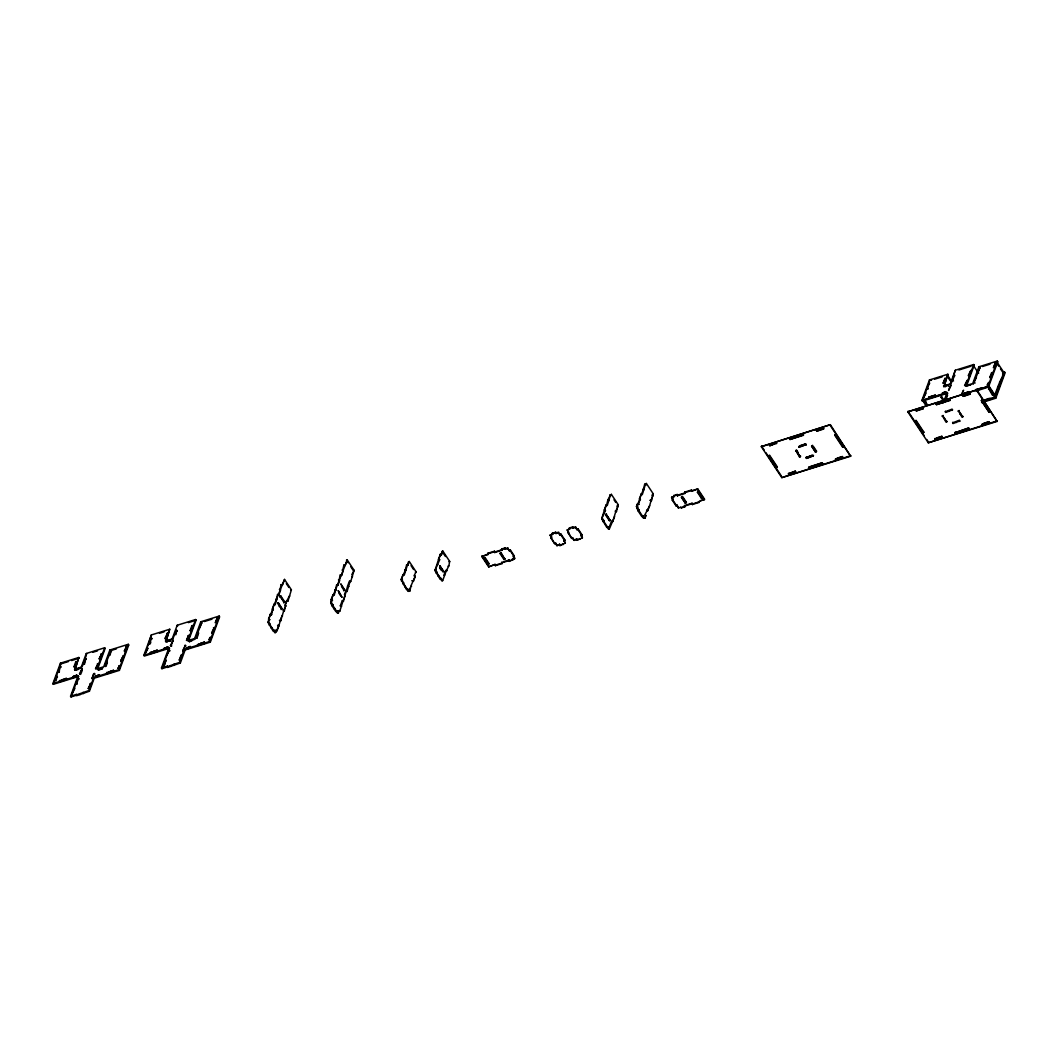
<?xml version="1.0" encoding="UTF-8"?>
<svg xmlns="http://www.w3.org/2000/svg" width="1058" height="1058" viewBox="0 0 1058 1058"><rect width="100%" height="100%" fill="white"/><g stroke="black" fill="none" stroke-linecap="round" stroke-linejoin="round"><path stroke-width="1.5" d="M52.9 683.587L78.08 675.771L78.556 676.472L53.363 684.301L52.9 683.587L60.412 663.194L78.808 657.481L74.933 669.965L78.808 657.481M53.363 684.301L60.875 663.895L68.545 661.514M56.114 680.73L57.013 676.3L54.381 681.511M58.494 672.306L59.301 672.055L58.018 671.605L58.494 672.306L60.65 666.408L59.843 666.646L61.126 667.109M59.301 672.055L59.393 669.82M59.367 681.061L66.297 678.376L66.548 679.672L59.83 681.762L59.367 681.061L66.297 678.376M59.83 681.762L66.76 679.077M74.007 666.646L75.277 667.095L74.007 666.646L75.832 661.686L77.102 662.149L75.832 661.686M74.47 667.347L76.639 661.435M73.227 676.75L76.811 675.11L73.227 676.75L73.703 677.451L77.062 676.419M75.964 669.317L79.324 668.286L75.964 669.317L76.427 670.031L78.107 669.502L77.644 668.801M73.703 677.451L76.163 676.168M70.555 696.217L76.401 694.405L76.864 695.119L71.031 696.931L70.555 696.217L78.08 675.771M74.47 669.264L81.254 667.148L86.28 653.487L104.676 647.774L105.152 648.475L97.389 669.569M71.031 696.931L78.556 676.472M79.562 673.682L82.193 668.484L80.024 674.396L79.562 673.682L80.831 674.144L80.024 674.396M82.273 666.342L86.187 655.709M78.543 678.39L77.737 678.641L79.019 679.091L78.543 678.39L76.388 684.301L75.925 683.587L77.194 684.05M83.675 664.49L85.83 658.579L84.481 664.239L83.212 663.789M81.294 672.901L82.207 670.428M104.676 647.774L96.913 668.868L103.697 666.765L109.86 650.022L128.256 644.309L128.732 645.023L119.395 670.375L94.215 678.191L89.427 691.218L76.652 695.701L76.401 694.405M76.176 695L88.951 690.504L93.752 677.477L118.932 669.661L128.256 644.309M90.882 683.323L88.25 688.533L90.882 683.323L91.358 684.037L89.176 688.004M93.726 673.682L91.901 678.628L94.532 673.43L93.726 673.682L92.826 678.099M98.169 663.525L95.551 668.722L98.169 663.525L98.645 664.226L96.463 668.193M101.819 653.619L99.188 658.817L101.819 653.619L102.282 654.32L100.113 658.288M95.683 676.353L99.254 674.726L95.683 676.353L96.146 677.067L99.73 675.427L96.146 677.067M98.196 669.529L101.766 667.889L102.242 668.59L98.658 670.23L98.196 669.529L101.766 667.889M110.111 655.18L111.011 650.763L104.729 665.945L106.025 666.328L107.387 662.612M105.218 666.58L107.374 660.668L106.567 660.919L107.03 661.62M111.011 650.763L108.392 655.96M106.593 672.967L113.523 670.283L106.593 672.967L107.056 673.682L113.775 671.592M107.056 673.682L112.875 671.341M119.713 665.601L117.993 668.325L119.713 665.601L119.263 668.788L118.8 668.087M120.731 660.906L123.35 655.696L120.731 660.906L121.194 661.607L123.826 656.41L121.194 661.607M127 645.803L124.368 651.001L127 645.803L125.651 651.464L125.175 650.749M124.844 651.702L127.463 646.504M143.822 655.352L169.002 647.536L169.478 648.237L144.298 656.066L143.822 655.352L151.334 634.959L169.73 629.245L165.868 641.73L169.73 629.245M144.827 654.598L147.935 648.065L145.303 653.275M148.041 645.856L151.334 634.959M151.572 638.172L150.765 638.41L152.048 638.873L151.572 638.172L149.416 644.071L148.953 643.37L150.223 643.819L150.791 642.285L150.315 641.584M150.289 652.826L157.219 650.141L150.289 652.826L150.752 653.527L157.47 651.437M150.752 653.527L156.571 651.199M166.199 638.86L167.561 633.2L164.929 638.41L165.736 638.159M165.405 639.111L167.561 633.2M164.149 648.514L167.733 646.874L167.984 648.184L164.625 649.215L164.149 648.514L167.733 646.874M170.245 640.037L166.675 641.677L170.245 640.037L170.497 641.346L170.021 640.632M164.625 649.215L168.196 647.589M161.477 667.982L167.323 666.17L167.799 666.871L161.953 668.696L161.477 667.982L169.002 647.536M165.392 641.029L172.176 638.913L177.202 625.252L195.611 619.538L196.074 620.239L188.311 641.333M161.953 668.696L169.478 648.237M170.483 645.446L173.115 640.249L170.96 646.16L170.483 645.446L171.766 645.909M173.763 636.585L172.639 639.627L172.176 638.913M176.752 630.343L174.134 635.554L176.752 630.343L175.866 634.774M163.673 665.971L164.479 665.72L163.197 665.257L163.673 665.971L165.828 660.06L164.929 664.477M169.465 650.154L168.658 650.406L169.941 650.855L169.465 650.154L166.847 655.352M195.611 619.538L187.848 640.632L194.632 638.529L200.782 621.787L219.178 616.073L219.654 616.788L210.33 642.14L185.137 649.956L180.349 662.982L167.574 667.466L167.323 666.17M167.111 666.765L179.886 662.268L184.304 648.303M180.997 655.338L179.186 660.298L181.804 655.087L182.28 655.801L180.997 655.338L181.804 655.087M182.822 650.392L185.454 645.195L183.298 651.093L182.822 650.392L184.105 650.855L183.298 651.093M190.109 630.581L191.392 631.044L190.109 630.581L191.934 625.635L193.204 626.085L191.934 625.635M190.585 631.295L192.741 625.384M186.605 648.118L190.176 646.478L190.427 647.787L187.068 648.832L186.605 648.118L190.176 646.478M189.118 641.293L192.701 639.654L189.118 641.293L189.594 641.994M187.068 648.832L190.652 647.192M195.651 637.709L201.946 622.527L199.314 627.725M196.14 638.344L196.947 638.093L195.664 637.63L196.14 638.344L198.296 632.433L197.489 632.684L198.759 633.134M196.947 638.093L198.309 634.377M197.515 644.732L204.445 642.047L204.697 643.357L197.991 645.446L197.515 644.732L204.445 642.047M197.991 645.446L204.921 642.761M209.828 637.617L208.915 640.09L210.635 637.366L211.097 638.08L209.828 637.617L210.635 637.366M211.653 632.671L214.285 627.46L212.116 633.372L211.653 632.671L212.923 633.12M217.115 617.819L215.29 622.765L217.922 617.568L218.384 618.269L217.115 617.819L217.922 617.568M185.137 649.956L184.674 649.242L209.854 641.426L219.178 616.073M274.194 630.277L273.387 630.528L274.868 632.777L275.675 632.525L274.194 630.277L273.162 631.123L268.005 622.395L270.266 614.262L271.536 614.711L270.266 614.262M268.441 619.208L272.554 610.016L273.903 604.356L275.186 604.806L276.535 599.145L284.523 579.414L291.4 589.795L287.988 601.05L286.705 600.587L287.988 601.05M272.078 609.302L276.191 600.111L277.553 594.451L278.823 594.913L277.553 594.451M279.841 590.205L281.19 584.545L282.473 585.008L284.523 579.414M268.005 622.395L269.711 619.671L269.248 618.956M271.536 614.711L272.885 609.051M278.823 594.913L280.648 589.954M280.767 595.905L279.735 596.752L280.767 595.905L284.668 601.804L283.637 602.65L284.668 601.804M269.261 625.225L270.293 624.379L268.798 622.144M278.254 602.743L281.931 609.236L281.124 609.487L282.155 608.641L278.254 602.743L277.447 602.994L281.349 608.892M285.343 604.303L286.705 600.587M275.675 632.525L278.876 625.807L281.256 617.383M283.875 610.241L283.068 610.492L284.337 610.942L283.875 610.241L280.701 620.848L279.418 620.398M283.994 609.963L284.906 607.49M284.893 605.533L288.543 597.585M277.051 630.753L275.781 630.29L277.051 630.753L278.876 625.807M284.337 610.942L285.7 605.282M336.907 610.81L336.1 611.048L337.595 613.296L338.401 613.045L336.907 610.81L335.889 611.643L331.987 605.745L330.718 602.915L331.167 599.727L332.979 594.781L334.262 595.231L335.611 589.584L347.249 559.933L354.113 570.315L350.701 581.569L349.431 581.106L347.606 586.066L343.414 601.367L342.144 600.918L343.414 601.367M331.167 599.727L335.267 590.536L336.629 584.876L337.899 585.339L336.629 584.876M338.917 580.63L340.266 574.97L341.549 575.433L340.266 574.97M342.567 570.725L343.916 565.065L345.186 565.527L347.249 559.933M330.718 602.915L332.437 600.19L331.961 599.476M337.899 585.339L339.724 580.379M341.549 575.433L343.361 570.474M331.987 605.745L333.006 604.911L331.524 602.663M344.657 589.756L343.625 590.602L344.657 589.756L340.755 583.857L344.432 590.351M337.595 613.296L338.494 610.823L339.777 611.273L343.982 597.915M341.602 606.327L340.319 605.864L341.694 602.147M344.419 594.728L345.794 591.012L347.064 591.475L350.238 580.855L350.701 581.569M351.772 574.759L354.113 570.315M338.401 613.045L339.301 610.572L339.777 611.273M407.594 588.856L406.788 589.108L408.269 591.343L409.076 591.091L407.594 588.856L406.563 589.703L401.167 579.612L402.992 574.666L404.262 575.116L408.467 561.758L409.274 561.507L416.138 571.889L413.969 575.843M401.167 579.612L405.28 570.421L406.629 564.76L407.899 565.223L406.629 564.76M401.392 580.961L402.437 580.075L401.974 579.361M407.899 565.223L409.274 561.507M402.662 583.804L403.68 582.958L402.199 580.71M408.269 591.343L409.314 590.457L409.777 591.158L408.507 590.708M408.97 591.409L410.345 587.693M409.777 591.158L411.126 585.497L415.239 576.306L414.776 575.592M413.427 581.252L412.144 580.802L413.427 581.252L415.239 576.306M441.16 578.435L440.366 578.673L441.847 580.921L442.654 580.67L441.16 578.435L440.141 579.268L434.97 570.54L440.207 554.339L441.477 554.789L440.207 554.339M438.382 559.285L442.852 551.073L449.716 561.454L448.817 565.885L446.198 571.082M434.97 570.54L439.665 559.748L439.189 559.034M441.477 554.789L442.852 551.073M436.24 573.37L437.258 572.537L435.777 570.288M443.686 571.598L439.771 565.699L443.686 571.598L442.879 571.849L439.758 567.128M445.722 570.368L443.897 575.327L444.704 575.076M442.654 580.67L446.529 570.117L446.992 570.831M494.906 564.972L495.382 565.673L495.131 564.377L488.664 566.903L481.8 556.521L488.254 553.995L487.791 553.281L494.509 551.205L494.76 552.501L494.509 551.205M484.088 558.518L487.989 564.417L484.088 558.518L485.106 557.672L489.008 563.57L487.989 564.417M481.8 556.521L488.042 554.59L487.791 553.281M488.664 566.903L495.131 564.377M500.064 553.559L501.095 552.712L504.772 559.206L503.965 559.457L500.064 553.559L501.095 552.712M494.76 552.501L501.902 550.279L501.651 548.983L505.01 547.938L505.261 549.234L505.01 547.938M501.902 550.279L501.651 548.983M502.1 563.583L501.849 562.287L502.1 563.583L495.382 565.673M507.787 548.454L509.268 550.702L507.787 548.454L505.261 549.234M503.965 559.457L504.997 558.611M509.268 550.702L510.287 549.856L514.188 555.754L513.17 556.601L514.651 558.836L509.242 561.375L508.991 560.066L509.242 561.375M512.138 559.616L514.876 558.24L513.394 556.005L514.188 555.754M512.601 560.33L512.35 559.021M555.476 543.455L556.958 545.703L555.688 542.86L554.67 543.706L550.768 537.808L551.575 537.557L550.094 535.322L552.831 533.946L552.355 533.232L555.715 532.187L555.966 533.496L555.715 532.187M550.094 535.322L552.607 534.541L552.355 533.232M550.768 537.808L551.787 536.961L550.305 534.726M558.479 532.716L559.96 534.951L558.479 532.716L555.966 533.496M554.67 543.706L550.98 537.213M559.96 534.951L560.991 534.105L564.893 540.003L563.874 540.85L565.356 543.098L559.947 545.624L559.695 544.328L559.947 545.624M572.537 538.165L574.018 540.4L572.748 537.57L571.73 538.416L567.829 532.518L568.622 532.267L567.141 530.018L569.878 528.643L569.416 527.942L572.775 526.897L573.026 528.193L572.775 526.897M563.874 540.85L564.893 540.003M562.83 543.878L563.306 544.579M567.829 532.518L568.622 532.267M567.141 530.018L569.667 529.238L569.416 527.942M565.356 543.098L564.086 540.254M575.539 527.413L577.02 529.661L575.539 527.413L573.026 528.193M571.73 538.416L568.04 531.923M577.02 529.661L578.052 528.815L581.953 534.713L580.921 535.56L582.416 537.795L577.007 540.334L576.755 539.025L577.007 540.334M580.921 535.56L581.953 534.713M579.89 538.575L580.366 539.289M582.416 537.795L581.146 534.964M607.874 526.659L607.067 526.91L608.548 529.145L609.355 528.907L607.874 526.659L606.842 527.506L601.685 518.777L605.996 505.036L607.279 505.499L610.453 494.893L610.916 495.594L611.379 494.351L618.242 504.732L616.986 506.227M605.996 505.036L606.472 505.75L607.821 500.09L610.453 494.893M604.184 509.996L606.803 504.785M601.685 518.777L605.454 510.445L604.991 509.744M602.941 521.607L603.973 520.761L602.478 518.526M606.26 514.519L610.162 520.417L609.355 520.668L605.454 514.77L606.26 514.519L610.162 520.417M609.355 520.668L610.387 519.822M608.548 529.145L611.524 521.078L612.794 521.541L615.968 510.921L616.43 511.636L615.161 511.173L615.968 510.921M609.355 528.907L614.619 516.582M616.087 510.644L616.999 508.171M616.43 511.636L617.793 505.975M642.894 515.788L642.087 516.039L643.568 518.275L644.375 518.023L642.894 515.788L641.862 516.635L637.961 510.736L636.466 506.544L637.379 504.071L638.648 504.521L637.379 504.071M636.466 506.544L639.667 499.826L641.016 494.165L642.299 494.628L645.592 483.731L646.398 483.48L653.262 493.861L652.006 495.356M639.204 499.111L643.317 489.92L644.666 484.26L645.935 484.723L644.666 484.26M636.704 507.893L637.736 507.007L637.273 506.293M638.648 504.521L640.011 498.86M645.935 484.723L646.398 483.48M637.961 510.736L638.992 509.89L637.498 507.642M643.568 518.275L644.613 517.388L645.076 518.089L643.806 517.626M645.525 514.902L645.988 515.616L645.182 515.868L644.719 515.153L649.638 505.711L652.019 497.3M645.076 518.089L645.988 515.616M646.544 510.207L647.813 510.657L649.638 505.711M651.464 500.765L650.181 500.302L651.464 500.765L652.812 495.104M676.948 505.737L678.442 507.972L677.173 505.142L676.155 505.989L672.24 500.09L673.047 499.839L671.566 497.591L674.303 496.215L673.84 495.514L677.199 494.47L677.437 495.766L677.199 494.47M671.566 497.591L674.091 496.81L673.84 495.514M672.24 500.09L673.272 499.244L671.79 496.995M676.155 505.989L677.173 505.142M681.445 497.234L685.346 503.132L681.445 497.234L682.463 496.387L686.378 502.286L685.346 503.132M677.437 495.766L685.002 493.425L684.751 492.115L691.469 490.039L691.707 491.335L691.469 490.039M685.002 493.425L684.751 492.115M680.955 507.192L681.418 507.906L680.955 507.192L678.442 507.972M681.418 507.906L684.777 506.861L684.526 505.552L692.091 503.211L692.342 504.507L692.091 503.211M684.777 506.861L684.526 505.552M691.707 491.335L697.777 488.928L704.641 499.31L698.584 501.717L699.047 502.431L692.342 504.507M697.42 492.261L698.452 491.415L702.142 497.908L701.335 498.159L697.42 492.261L698.452 491.415M698.584 501.717L699.047 502.431M701.335 498.159L702.353 497.313M761.31 446.648L830.358 424.681L850.632 456.249L781.796 477.621L761.31 446.648L830.358 424.681M769.351 445.048L776.281 442.363L769.351 445.048L769.814 445.749L776.757 443.077M769.814 445.749L775.408 443.487M768.492 455.972L776.294 467.768L768.492 455.972L769.51 455.138L777.326 466.922L776.294 467.768M789.493 438.792L803.141 434.018L803.392 435.327L789.969 439.493L789.493 438.792L803.141 434.018M789.969 439.493L803.617 434.732M781.796 477.621L850.857 455.654M799.531 457.003L800.549 456.157L799.531 457.003L795.841 450.51L796.648 450.258L798.208 452.626M795.629 451.105L796.648 450.258M788.395 473.825L795.338 471.141L795.59 472.45L788.871 474.539L788.395 473.825L795.338 471.141M798.711 446.595L799.174 447.296L798.711 446.595L805.641 443.91L806.117 444.625L799.174 447.296M788.871 474.539L795.801 471.855M806.513 458.392L813.443 455.707L806.513 458.392L806.051 457.678L811.645 455.416M816.353 430.447L823.296 427.763L823.534 429.072L816.829 431.148L816.353 430.447L823.296 427.763M816.829 431.148L823.759 428.477M811.605 446.145L815.506 452.044L811.605 446.145L812.637 445.299M806.051 457.678L812.98 455.006M810.256 466.512L822.198 462.809L822.661 463.51L809.013 468.284L808.762 466.975M809.013 468.284L822.661 463.51M815.506 452.044L816.538 451.197L813.417 446.476M808.55 467.57L822.198 462.809M834.841 435.367L835.86 434.534L843.451 446.926L842.644 447.164L834.841 435.367L835.86 434.534M835.41 459.225L835.873 459.939L835.41 459.225L842.34 456.553L842.803 457.254L835.873 459.939M842.644 447.164L843.662 446.331M907.817 411.826L976.865 389.86L997.139 421.415L928.302 442.786L907.817 411.826L987.96 386.421L997.297 361.069L997.76 361.783L988.437 387.135L975.846 391.037M915.858 410.213L922.788 407.528L923.039 408.838L916.321 410.927L915.858 410.213L922.788 407.528M916.321 410.927L923.264 408.243M921.928 400.347L947.122 392.531L947.584 393.245L922.404 401.061L921.928 400.347L929.44 379.954L947.836 374.241L943.974 386.725L947.836 374.241M914.998 421.15L922.801 432.947L914.998 421.15L916.016 420.304L923.832 432.1L922.801 432.947M922.404 401.061L922.84 399.871L926.279 405.055M929.36 382.136L923.409 398.271L926.041 393.073L925.234 393.311M927.522 389.079L927.059 388.365L929.691 383.168L928.884 383.419M926.861 405.399L925.128 401.868M924.904 402.45L925.935 401.617M935.999 403.958L949.648 399.197L949.899 400.493L936.475 404.672L935.999 403.958L949.648 399.197M936.475 404.672L950.124 399.898M944.992 386.091L948.352 385.046L944.992 386.091L945.468 386.792M942.85 400.44L941.104 396.895M940.893 397.491L941.911 396.644M943.868 399.593L941.699 397.239M928.302 442.786L997.363 420.82M943.352 402.754L947.122 392.531M943.498 386.025L950.282 383.922L955.308 370.247L973.717 364.534L974.18 365.248L966.417 386.342M944.9 400.546L947.584 393.245M951.314 383.102L955.308 370.247M945.759 400.096L947.584 395.15L946.778 395.401M952.24 380.549L954.871 375.339L954.065 375.59M947.055 421.322L946.037 422.168L942.347 415.675M942.136 416.27L943.154 415.437M936.462 437.986L941.845 436.319L942.308 437.02L935.378 439.705L935.127 438.396M952.623 409.79L945.68 412.475L945.429 411.165M935.378 439.705L942.308 437.02M944.305 418.624L944.887 418.968M934.902 438.991L941.845 436.319M945.217 411.76L952.147 409.089M960.928 395.388L963.56 390.19L961.735 395.137M965.385 385.231L967.21 380.285L964.579 385.482L965.848 385.945M969.022 375.339L970.847 370.379L968.215 375.577L969.498 376.04M973.717 364.534L965.954 385.628L972.738 383.525L978.888 366.782L997.297 361.069M959.95 420.872L953.02 423.557L952.769 422.261M962.859 395.613L969.802 392.941L970.041 394.237L963.335 396.327L962.859 395.613L969.802 392.941M963.335 396.327L970.265 393.642M963.045 416.363L962.013 417.209L958.336 410.716M958.112 411.311L959.143 410.464M968.07 392.082L964.711 393.113L968.07 392.082L968.533 392.783M955.057 432.735L968.705 427.974L968.956 429.27L955.519 433.449L955.057 432.735L968.705 427.974M952.557 422.856L959.487 420.171M973.201 384.226L980.171 367.245M955.519 433.449L969.168 428.688M973.783 382.626L976.402 377.428L975.595 377.68L976.071 378.38M977.42 372.72L980.052 367.523L979.245 367.774M982.34 387.651L975.621 389.728L988.648 386.54L995.525 396.922L982.961 400.823M981.348 400.546L989.151 412.342L981.348 400.546L982.366 399.699L990.169 411.496L989.151 412.342M987.828 384.848L988.741 382.361L987.021 385.099L988.304 385.548M996.028 362.563L993.409 367.761L995.221 362.815L996.504 363.264M991.888 391.976L993.449 394.33L992.43 395.176L988.741 388.683M988.529 389.278L989.547 388.431M989.904 398.139L990.143 399.435L984.773 401.114M981.917 424.403L982.379 425.104L981.917 424.403L988.846 421.719L989.309 422.433L982.379 425.104M994.361 396.181L994.123 396.829L995.737 396.327L988.873 385.945M996.649 389.992L995.274 393.708L996.557 394.158L995.75 394.409M998.461 385.046L997.099 388.749L998.368 389.212M999.374 382.56L1001.542 378.605L1002.019 379.306L1001.212 379.558M981.612 402.622L995.776 398.218L1005.1 372.866L1004.637 372.165L1002.561 373.897L1003.844 374.36M994.93 396.578L1003.83 372.416L996.953 362.034M982.71 401.418L995.3 397.517L1004.637 372.165M958.905 369.983L971.059 366.213M974.18 365.248L973.373 365.499L977.671 371.98M930.709 380.404L931.516 380.153M934.558 379.214L942.149 376.86M948.312 374.942L947.505 375.193L951.79 381.687M982.485 366.518L990.076 364.164M996.147 362.286L997.76 361.783M279.378 589.504L280.172 589.253M342.091 570.024L342.898 569.773M290.593 590.033L291.4 589.795M92.879 652.283L97.481 650.855M188.403 622.62L196.074 620.239M71.613 660.562L79.271 658.182M159.467 633.279L164.069 631.851M611.379 494.351L610.109 495.845L609.646 495.131M111.857 650.26L116.459 648.832M125.664 645.975L128.732 645.023M204.313 621.549L211.984 619.168M275.728 599.397L276.535 599.145M338.454 579.929L339.261 579.678M85.83 658.579L85.024 658.83L86.306 659.293M276.191 600.111L276.998 599.86M111.487 651.464L110.204 651.014M168.024 633.914L166.754 633.451M177.228 631.057L175.945 630.594M289.006 596.342L289.813 596.09M351.719 576.861L352.526 576.61M924.176 399.977L935.576 396.446M938.446 395.547L942.731 394.224M943.855 393.867L946.09 393.179M607.821 500.09L608.628 499.839M642.841 489.219L643.648 488.968M608.297 500.791L609.104 500.54M643.317 489.92L644.124 489.669M99.65 659.531L100.457 659.279L99.994 658.565M74.933 669.965L81.717 667.862L81.254 667.148M279.18 606.538L279.986 606.287M978.782 389.609L981.467 388.775M170.708 640.751L169.029 641.267L168.566 640.566M334.804 589.822L335.611 589.584M57.013 676.3L56.206 676.551L57.476 677.014M347.606 586.066L348.413 585.815M998.924 383.803L1000.194 384.266M800.271 445.577L805.641 443.91M272.554 610.016L273.361 609.765M335.267 590.536L336.074 590.285M214.748 628.174L213.478 627.711M285.356 606.247L286.163 605.996M348.082 586.767L348.889 586.516M799.398 446.701L806.117 444.625M404.804 569.707L405.611 569.455M405.28 570.421L406.087 570.169M438.858 559.986L439.665 559.748M617.436 504.983L618.242 504.732M652.455 494.112L653.262 493.861M604.647 510.697L605.454 510.445M639.667 499.826L640.474 499.574M617.449 506.927L618.256 506.676M652.469 496.057L653.275 495.805M98.738 669.159L102.811 667.889M191.022 640.5L195.095 639.23L194.632 638.529M192.04 640.712L189.805 641.399L189.342 640.698M437.033 564.946L437.84 564.694M415.331 572.14L416.138 571.889M448.909 561.705L449.716 561.454M606.485 513.923L605.679 514.175L609.58 520.073M268.904 619.922L269.711 619.671M331.63 600.441L332.437 600.19M94.188 674.382L94.995 674.131M120.176 666.315L118.906 665.852M185.917 645.896L184.647 645.446M281.719 616.153L282.526 615.901M344.432 596.672L345.239 596.421M815.731 451.449L816.538 451.197M401.63 580.326L402.437 580.075M435.208 569.892L436.015 569.64M636.929 507.258L637.736 507.007M448.01 566.136L448.817 565.885M487.566 553.876L494.284 551.8M501.439 549.578L504.798 548.533M552.144 533.827L555.49 532.782M569.191 528.537L572.55 527.492M673.615 496.109L676.975 495.065M684.526 492.711L691.244 490.634M983.186 400.228L985.421 399.527M986.545 399.183L988.78 398.482M494.972 551.906L502.127 549.684M505.486 548.639L507.999 547.859M556.177 532.901L558.703 532.121M573.238 527.598L575.764 526.818M677.662 495.17L685.214 492.83M691.932 490.74L697.777 488.928M269.486 624.63L270.293 624.379M332.199 605.15L333.006 604.911M402.886 583.209L403.68 582.958M436.451 572.775L437.258 572.537M509.48 550.107L510.287 549.856M560.185 534.356L560.991 534.105M577.245 529.066L578.052 528.815M603.166 521.012L603.973 520.761M638.186 510.141L638.992 509.89M776.519 467.173L777.326 466.922M74.1 688.546L74.906 688.295L72.275 693.493M165.828 660.06L165.022 660.311L166.291 660.761M278.413 625.093L277.606 625.344L278.069 626.058M340.319 605.864L341.126 605.612M271.218 628.174L272.025 627.923M333.931 608.694L334.738 608.443M404.619 586.754L405.426 586.502M438.184 576.319L438.991 576.068M960.069 414.26L960.876 414.009M410.795 586.463L411.602 586.211M488.201 563.821L489.008 563.57M685.571 502.537L686.378 502.286M503.277 561.838L508.991 560.066M557.182 545.108L559.695 544.328M574.23 539.805L576.755 539.025M700.264 500.672L703.186 499.76M836.971 458.22L842.34 456.553M501.624 562.882L508.779 560.661M556.958 545.703L559.484 544.923M574.018 540.4L576.531 539.62M684.314 506.147L691.866 503.806M495.594 565.078L500.976 563.411M509.467 560.78L511.702 560.079M560.158 545.029L562.406 544.341M577.218 539.739L579.453 539.038M682.767 506.954L685.002 506.266M693.903 503.502L699.272 501.836M836.098 459.344L842.803 457.254M923.026 432.352L923.832 432.1M989.375 411.747L990.169 411.496M983.477 423.385L988.846 421.719M982.604 424.509L989.309 422.433M997.006 363.582L998.726 366.174M1000.445 368.766L1003.024 372.667M978.888 366.782L979.364 367.496M987.96 386.421L988.437 387.135M995.3 397.517L995.776 398.218M989.323 389.027L993.237 394.925M978.227 372.482L978.69 373.183M974.577 382.374L975.053 383.089M976.64 390.442L997.139 421.415M982.155 400.294L989.957 412.091M969.578 393.536L970.041 394.237M988.635 422.314L989.098 423.015M963.084 395.018L963.547 395.732M953.046 380.298L953.509 380.999M948.418 378.037L950.137 380.642M950.282 383.922L950.758 384.623M948.14 385.641L948.603 386.342M958.918 411.059L962.82 416.958M949.436 399.792L949.899 400.493M968.48 428.569L968.956 429.27M951.935 409.671L952.398 410.385M959.275 420.767L959.738 421.468M929.44 379.954L929.903 380.655M948.576 410.716L949.039 411.43M955.916 421.811L956.379 422.512M927.866 388.114L928.329 388.828M955.268 432.14L955.744 432.854M942.942 416.019L946.844 421.917M925.71 402.212L927.668 405.161M922.616 400.466L926.054 405.65M922.576 408.124L923.039 408.838M941.62 436.914L942.096 437.615M916.069 409.618L916.545 410.332M915.805 420.899L923.608 432.696M908.029 411.231L924.07 435.46M926.742 439.506L928.527 442.191M830.133 425.276L850.632 456.249M835.648 435.129L843.451 446.926M835.053 434.785L842.869 446.582M823.071 428.358L823.534 429.072M842.128 457.149L842.591 457.849M812.412 445.894L816.313 451.792M802.929 434.613L803.392 435.327M821.973 463.404L822.45 464.105M805.429 444.505L805.892 445.22M812.769 455.601L813.232 456.302M806.262 457.082L806.738 457.797M789.718 438.197L790.181 438.898M796.436 450.853L800.337 456.752M795.841 450.51L799.742 456.408M776.069 442.958L776.532 443.672M795.113 471.736L795.59 472.45M769.563 444.453L770.039 445.154M788.62 473.23L789.083 473.944M769.298 455.72L777.101 467.517M761.522 446.053L764.193 450.1M765.979 452.784L781.135 475.677M697.553 489.523L704.43 499.905M698.227 492.01L702.142 497.908M697.645 491.666L701.547 497.564M682.251 496.982L686.153 502.881M672.465 499.495L676.366 505.393M641.016 494.165L641.492 494.866M647.351 509.956L647.813 510.657M638.768 510.485L642.669 516.383M614.01 499.799L615.716 502.391M612.331 520.827L612.794 521.541M603.748 521.356L607.649 527.254M577.827 529.41L581.728 535.308M560.766 534.7L564.681 540.598M510.075 550.451L513.976 556.349M500.87 553.308L504.772 559.206M500.289 552.964L504.243 558.941M484.895 558.267L488.796 564.165M482.012 555.926L488.889 566.308M442.046 551.324L445.471 556.521M439.533 567.723L441.093 570.077M437.047 573.119L440.948 579.017M411.046 565.646L413.612 569.535M402.992 574.666L403.455 575.367M403.468 583.553L407.37 589.451M346.442 560.185L348.161 562.777M350.74 566.665L353.306 570.566M343.916 565.065L344.379 565.779M346.588 590.761L347.064 591.475M341.509 586.476L343.85 590.007M338.996 593.3L340.557 595.667M332.979 594.781L333.455 595.482M332.794 605.493L336.695 611.392M286.295 583.553L288.874 587.441M281.19 584.545L281.666 585.259M280.542 596.5L284.443 602.399M279.96 596.157L283.861 602.055M273.903 604.356L274.379 605.057M280.225 620.147L280.701 620.848M270.068 624.974L273.969 630.872M200.782 621.787L201.258 622.501M209.854 641.426L210.33 642.14M204.234 642.642L204.697 643.357M201.099 643.092L201.562 643.806M177.202 625.252L177.678 625.952M189.964 647.073L190.427 647.787M186.83 647.522L187.292 648.237M184.092 648.898L184.555 649.612M172.309 640.5L172.771 641.201M166.648 635.673L167.111 636.387M166.886 641.082L167.362 641.796M179.886 662.268L180.349 662.982M167.508 647.47L167.984 648.184M164.374 647.919L164.836 648.633M174.041 664.08L174.504 664.794M173.816 664.675L174.292 665.389M170.457 665.72L170.933 666.434M153.86 651.186L154.336 651.887M153.648 651.781L154.111 652.482M150.5 652.231L150.977 652.931M126.193 646.054L126.656 646.755M121.538 660.655L122.001 661.356M109.86 650.022L110.323 650.736M118.932 669.661L119.395 670.375M101.013 653.87L101.475 654.571M110.164 671.327L110.64 672.042M106.805 672.372L107.281 673.086M101.555 668.484L102.018 669.185M97.362 663.776L97.839 664.477M98.407 668.934L98.883 669.635M86.28 653.487L86.743 654.201M99.042 675.308L99.505 676.022M95.894 675.758L96.371 676.472M93.382 676.538L93.845 677.252M93.752 677.477L94.215 678.191M93.157 677.133L93.633 677.847M90.075 683.574L90.552 684.288M75.726 663.908L76.189 664.622M88.951 690.504L89.427 691.218M73.452 676.155L73.915 676.869M83.119 692.316L83.582 693.03M82.894 692.911L83.37 693.625M60.412 663.194L60.875 663.895M79.535 693.955L80.011 694.67M66.085 678.971L66.548 679.672M62.938 679.421L63.414 680.122M62.726 680.016L63.189 680.717M59.579 680.466L60.055 681.167M188.284 635.541L186.472 640.487L189.091 635.289L188.284 635.541M338.243 590.695L341.919 597.188L338.243 590.695M928.62 397.226L935.325 395.137L928.62 397.226M944.86 378.447L943.035 383.406L945.667 378.195L944.86 378.447M942.48 392.915L945.839 391.87L942.48 392.915M950.415 385.496L948.59 390.455L951.221 385.244L950.415 385.496M967.448 385.694L970.808 384.649L967.448 385.694M991.584 372.72L989.759 377.666L992.391 372.469L991.584 372.72"/></g></svg>
